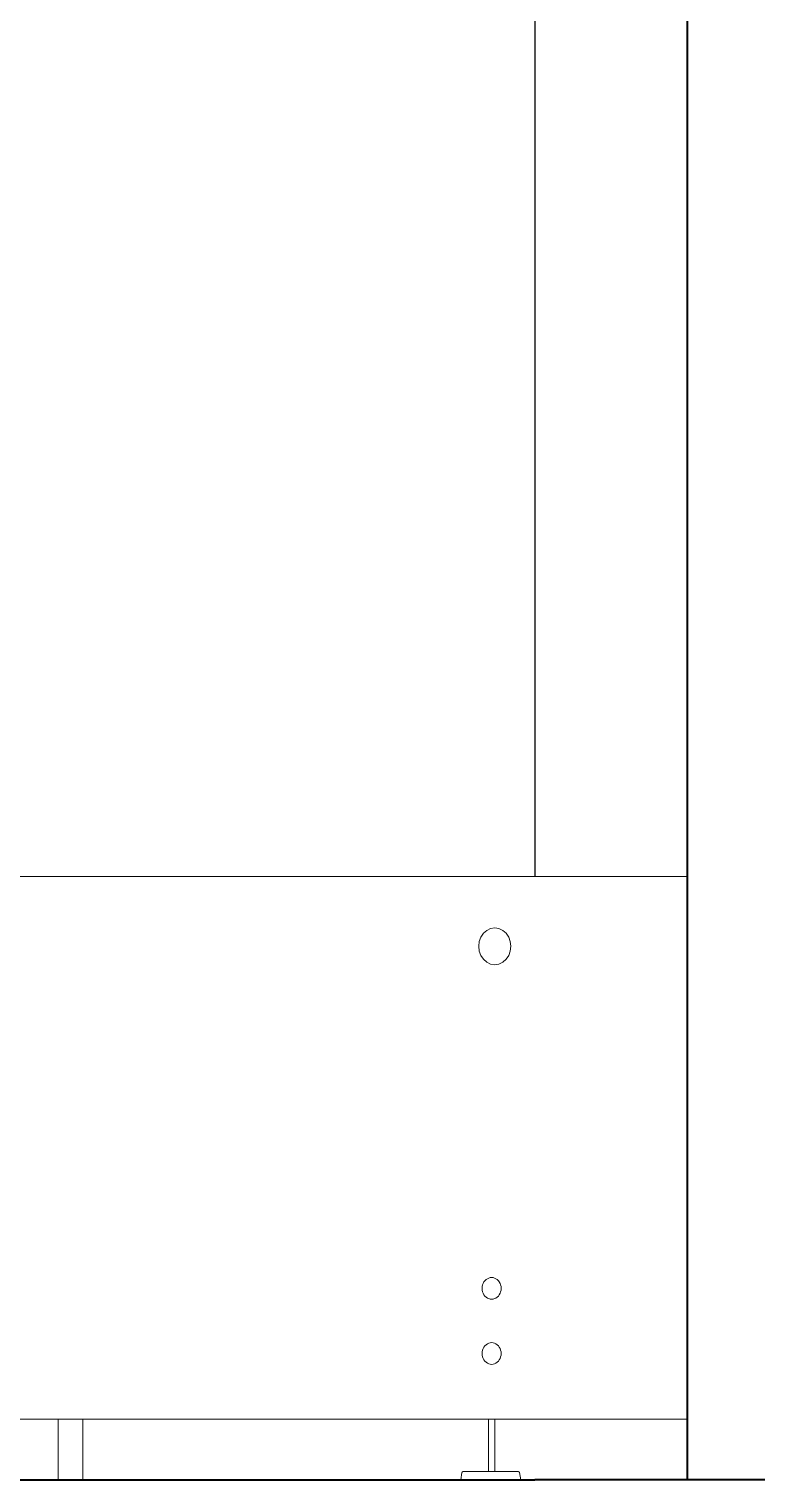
# Model space of a CAD drawing. Header units: inches. Extents: x 136316 to 139491, y -21083 to -17511.
# Drawn here: x 138202.7 to 138245.6, y -19833.2 to -19747.6 of the extents above; entities that cross this region are included whole.
import ezdxf

# ---------------------------------------------------------------- set-up
doc = ezdxf.new("R2010")
doc.units = ezdxf.units.IN
doc.header["$LTSCALE"] = 0.5
doc.header["$MEASUREMENT"] = 0
for name, color, linetype, lineweight in [('wall', 1, 'Continuous', 40), ('wall light', 6, 'Continuous', 25), ('window', 4, 'Continuous', 13)]:
    doc.layers.add(name, color=color, linetype=linetype, lineweight=lineweight)

msp = doc.modelspace()

# ---------------------------------------------------------------- linework, layer by layer
at = {"layer": 'wall'}
for p, q in [((138241.523, -19833.194), (138241.523, -19727.194)), ((138147.746, -19833.194), (138232.523, -19833.194)), ((138357.753, -19833.194), (138232.523, -19833.194))]:
    msp.add_line(p, q, dxfattribs=at)
at = {"layer": 'wall light'}
msp.add_line((138232.523, -19727.194), (138232.523, -19797.606), dxfattribs=at)
at = {"layer": 'window'}
for p, q in [((138190.371, -19797.606), (138241.523, -19797.606)), ((138229.34, -19801.181), (138229.491, -19800.956)), ((138229.491, -19800.956), (138229.687, -19800.784)), ((138229.687, -19800.784), (138229.915, -19800.676)), ((138229.915, -19800.676), (138230.16, -19800.639)), ((138230.405, -19800.676), (138230.16, -19800.639)), ((138230.405, -19800.676), (138230.634, -19800.784)), ((138230.83, -19800.956), (138230.634, -19800.784)), ((138230.83, -19800.956), (138230.981, -19801.181)), ((138229.245, -19801.442), (138229.213, -19801.723)), ((138229.213, -19801.723), (138229.245, -19802.003)), ((138229.245, -19801.442), (138229.34, -19801.181)), ((138229.34, -19802.265), (138229.245, -19802.003)), ((138231.075, -19801.442), (138230.981, -19801.181)), ((138231.075, -19802.003), (138230.981, -19802.265)), ((138231.075, -19801.442), (138231.108, -19801.723)), ((138231.075, -19802.003), (138231.108, -19801.723)), ((138229.491, -19802.489), (138229.34, -19802.265)), ((138229.491, -19802.489), (138229.687, -19802.662)), ((138229.687, -19802.662), (138229.915, -19802.77)), ((138229.915, -19802.77), (138230.16, -19802.807)), ((138230.16, -19802.807), (138230.405, -19802.77)), ((138230.405, -19802.77), (138230.634, -19802.662)), ((138230.634, -19802.662), (138230.83, -19802.489)), ((138230.981, -19802.265), (138230.83, -19802.489)), ((138229.475, -19821.603), (138229.442, -19821.696)), ((138229.521, -19821.517), (138229.475, -19821.603)), ((138229.578, -19821.441), (138229.521, -19821.517)), ((138229.645, -19821.376), (138229.578, -19821.441)), ((138229.72, -19821.323), (138229.645, -19821.376)), ((138229.801, -19821.285), (138229.72, -19821.323)), ((138229.801, -19821.285), (138229.886, -19821.261)), ((138229.886, -19821.261), (138229.974, -19821.253)), ((138230.061, -19821.261), (138229.974, -19821.253)), ((138230.147, -19821.285), (138230.061, -19821.261)), ((138230.228, -19821.323), (138230.147, -19821.285)), ((138230.228, -19821.323), (138230.303, -19821.376)), ((138230.369, -19821.441), (138230.303, -19821.376)), ((138230.426, -19821.517), (138230.369, -19821.441)), ((138230.472, -19821.603), (138230.426, -19821.517)), ((138230.506, -19821.696), (138230.472, -19821.603)), ((138229.421, -19821.793), (138229.414, -19821.893)), ((138229.414, -19821.893), (138229.421, -19821.994)), ((138229.421, -19821.793), (138229.442, -19821.696)), ((138229.421, -19821.994), (138229.442, -19822.091)), ((138229.442, -19822.091), (138229.475, -19822.184)), ((138229.475, -19822.184), (138229.521, -19822.27)), ((138229.521, -19822.27), (138229.578, -19822.346)), ((138229.578, -19822.346), (138229.645, -19822.411)), ((138229.72, -19822.464), (138229.645, -19822.411)), ((138229.801, -19822.502), (138229.72, -19822.464)), ((138229.886, -19822.526), (138229.801, -19822.502)), ((138229.974, -19822.534), (138229.886, -19822.526)), ((138229.974, -19822.534), (138230.061, -19822.526)), ((138230.147, -19822.502), (138230.061, -19822.526)), ((138230.147, -19822.502), (138230.228, -19822.464)), ((138230.228, -19822.464), (138230.303, -19822.411)), ((138230.303, -19822.411), (138230.369, -19822.346)), ((138230.369, -19822.346), (138230.426, -19822.27)), ((138230.426, -19822.27), (138230.472, -19822.184)), ((138230.472, -19822.184), (138230.506, -19822.091)), ((138230.526, -19821.793), (138230.506, -19821.696)), ((138230.506, -19822.091), (138230.526, -19821.994)), ((138230.533, -19821.893), (138230.526, -19821.793)), ((138230.526, -19821.994), (138230.533, -19821.893)), ((138229.801, -19825.126), (138229.886, -19825.102)), ((138229.886, -19825.102), (138229.974, -19825.094)), ((138230.061, -19825.102), (138229.974, -19825.094)), ((138230.061, -19825.102), (138230.147, -19825.126)), ((138229.421, -19825.634), (138229.414, -19825.735)), ((138229.414, -19825.735), (138229.421, -19825.835)), ((138229.442, -19825.537), (138229.421, -19825.634)), ((138229.421, -19825.835), (138229.442, -19825.932)), ((138229.475, -19825.444), (138229.442, -19825.537)), ((138229.442, -19825.932), (138229.475, -19826.025)), ((138229.521, -19825.358), (138229.475, -19825.444)), ((138229.578, -19825.282), (138229.521, -19825.358)), ((138229.578, -19825.282), (138229.645, -19825.217)), ((138229.72, -19825.164), (138229.645, -19825.217)), ((138229.72, -19825.164), (138229.801, -19825.126)), ((138230.147, -19825.126), (138230.228, -19825.164)), ((138230.303, -19825.217), (138230.228, -19825.164)), ((138230.369, -19825.282), (138230.303, -19825.217)), ((138230.426, -19825.358), (138230.369, -19825.282)), ((138230.472, -19825.444), (138230.426, -19825.358)), ((138230.506, -19825.537), (138230.472, -19825.444)), ((138230.472, -19826.025), (138230.506, -19825.932)), ((138230.526, -19825.634), (138230.506, -19825.537)), ((138230.506, -19825.932), (138230.526, -19825.835)), ((138230.533, -19825.735), (138230.526, -19825.634)), ((138230.526, -19825.835), (138230.533, -19825.735)), ((138229.475, -19826.025), (138229.521, -19826.111)), ((138229.521, -19826.111), (138229.578, -19826.187)), ((138229.578, -19826.187), (138229.645, -19826.253)), ((138229.645, -19826.253), (138229.72, -19826.305)), ((138229.72, -19826.305), (138229.801, -19826.343)), ((138229.801, -19826.343), (138229.886, -19826.367)), ((138229.886, -19826.367), (138229.974, -19826.375)), ((138229.974, -19826.375), (138230.061, -19826.367)), ((138230.061, -19826.367), (138230.147, -19826.343)), ((138230.147, -19826.343), (138230.228, -19826.305)), ((138230.303, -19826.253), (138230.228, -19826.305)), ((138230.303, -19826.253), (138230.369, -19826.187)), ((138230.369, -19826.187), (138230.426, -19826.111)), ((138230.426, -19826.111), (138230.472, -19826.025)), ((138241.523, -19829.614), (138190.371, -19829.614)), ((138204.396, -19833.194), (138204.396, -19829.614)), ((138205.843, -19833.194), (138205.843, -19829.614)), ((138229.787, -19829.614), (138229.787, -19832.703)), ((138230.16, -19832.703), (138230.16, -19829.614)), ((138228.147, -19833.194), (138228.223, -19832.754)), ((138228.224, -19832.75), (138228.223, -19832.754)), ((138228.225, -19832.746), (138228.224, -19832.75)), ((138228.227, -19832.742), (138228.225, -19832.746)), ((138228.228, -19832.738), (138228.227, -19832.742)), ((138228.228, -19832.738), (138228.23, -19832.734)), ((138228.23, -19832.734), (138228.232, -19832.73)), ((138228.235, -19832.727), (138228.232, -19832.73)), ((138228.237, -19832.724), (138228.235, -19832.727)), ((138228.24, -19832.72), (138228.237, -19832.724)), ((138228.243, -19832.717), (138228.24, -19832.72)), ((138228.246, -19832.715), (138228.243, -19832.717)), ((138228.246, -19832.715), (138228.249, -19832.712)), ((138228.252, -19832.71), (138228.249, -19832.712)), ((138228.256, -19832.708), (138228.252, -19832.71)), ((138228.256, -19832.708), (138228.259, -19832.707)), ((138228.263, -19832.705), (138228.259, -19832.707)), ((138228.267, -19832.704), (138228.263, -19832.705)), ((138228.27, -19832.704), (138228.267, -19832.704)), ((138228.27, -19832.704), (138228.274, -19832.703)), ((138228.278, -19832.703), (138228.274, -19832.703)), ((138231.558, -19832.703), (138228.278, -19832.703)), ((138231.561, -19832.703), (138231.558, -19832.703)), ((138231.565, -19832.704), (138231.561, -19832.703)), ((138231.569, -19832.704), (138231.565, -19832.704)), ((138231.573, -19832.705), (138231.569, -19832.704)), ((138231.576, -19832.707), (138231.573, -19832.705)), ((138231.58, -19832.708), (138231.576, -19832.707)), ((138231.58, -19832.708), (138231.584, -19832.71)), ((138231.587, -19832.712), (138231.584, -19832.71)), ((138231.587, -19832.712), (138231.59, -19832.715)), ((138231.593, -19832.717), (138231.59, -19832.715)), ((138231.596, -19832.72), (138231.593, -19832.717)), ((138231.599, -19832.724), (138231.596, -19832.72)), ((138231.601, -19832.727), (138231.599, -19832.724)), ((138231.604, -19832.73), (138231.601, -19832.727)), ((138231.604, -19832.73), (138231.606, -19832.734)), ((138231.606, -19832.734), (138231.607, -19832.738)), ((138231.609, -19832.742), (138231.607, -19832.738)), ((138231.61, -19832.746), (138231.609, -19832.742)), ((138231.612, -19832.75), (138231.61, -19832.746)), ((138231.612, -19832.75), (138231.613, -19832.754)), ((138231.689, -19833.194), (138231.613, -19832.754))]:
    msp.add_line(p, q, dxfattribs=at)

doc.saveas('drawing.dxf')
